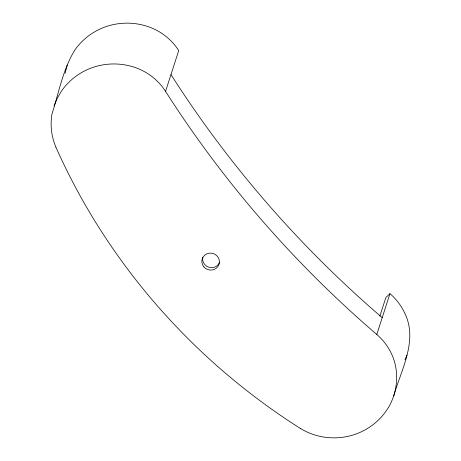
<?xml version="1.0" encoding="UTF-8"?>
<svg xmlns="http://www.w3.org/2000/svg" width="461" height="461" viewBox="0 0 461 461"><rect width="100%" height="100%" fill="white"/><g stroke="black" fill="none" stroke-linecap="round" stroke-linejoin="round"><path stroke-width="0.69" d="M54.058 105.886L57.366 98.009L61.797 90.633A65.986 63.232 17.9 0 1 88.702 69.012C107.569 61.019 130.146 62.5 147.537 73.472A57.631 55.228 17.9 0 1 165.551 91.37L178.73 50.566A57.631 55.228 17.9 0 0 160.716 32.668C143.325 21.69 120.747 20.215 101.881 28.207A65.986 63.232 17.9 0 0 74.982 49.834C62.886 69.277 58.893 92.557 51.943 114.115C50.065 125.225 51.436 136.761 55.914 147.111M65.122 73.311L67.237 65.082M300.284 428.332C317.675 439.304 340.253 440.785 359.119 432.793A65.986 63.232 17.9 0 0 386.018 411.166C397.509 394.956 400.062 372.903 391.908 354.693A57.631 55.228 17.9 0 0 376.793 334.467A1093.705 1048.118 17.9 0 1 165.545 91.376M393.763 395.918C401.024 369.912 417.994 341.123 405.086 313.889A57.631 55.228 17.9 0 0 389.971 293.663L385.88 297.466L379.852 316.131M376.787 334.467L389.966 293.663M405.012 359.713L406.942 355.114M382.209 317.669A1093.705 1048.118 17.9 0 1 170.968 74.573M300.255 428.378A640.709 614.006 17.9 0 1 55.862 147.134M219.695 262.2A8.828 8.459 17.9 0 1 209.029 267.305A8.828 8.459 17.9 0 1 202.794 257.221M203.946 266.948A8.828 8.459 17.9 0 0 218.917 264.602A8.828 8.459 17.9 0 0 209.006 253.193A8.828 8.459 17.9 0 0 203.946 266.948"/></g></svg>
